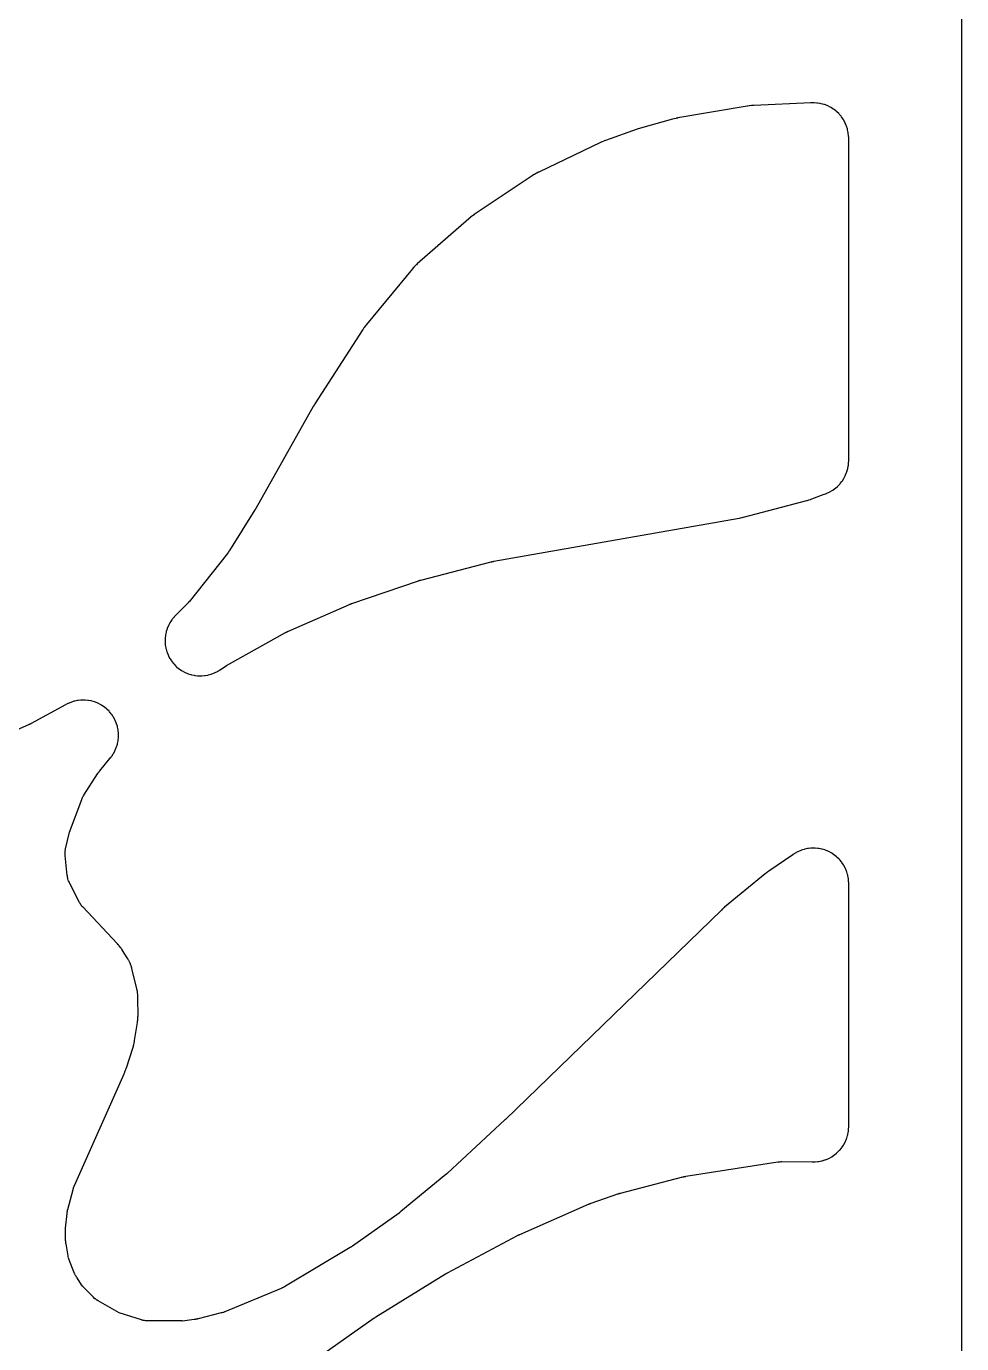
# Model space of a CAD drawing. Header units: millimetres. Extents: x 0 to 300, y 0 to 300.
# Drawn here: x 233.8 to 300, y 113.4 to 206.8 of the extents above; entities that cross this region are included whole.
import ezdxf

# ---------------------------------------------------------------- set-up
doc = ezdxf.new("R2010")
doc.units = ezdxf.units.MM
doc.layers.add('CUT', color=7, linetype='CONTINUOUS')

msp = doc.modelspace()

# ---------------------------------------------------------------- linework, layer by layer
at = {"layer": 'CUT'}
for points in [[(2.5557, 300.0625), (153.037, 300.0625), (167.6076, 300.0625), (298.4995, 300.0625), (298.5289, 300.0625), (299.4142, 300.0625), (299.4877, 300.0589), (299.5458, 300.0503), (299.6029, 300.036), (299.6583, 300.0162), (299.7114, 299.991), (299.7619, 299.9608), (299.8091, 299.9257), (299.8527, 299.8863), (299.8922, 299.8427), (299.9272, 299.7954), (299.9574, 299.745), (299.9826, 299.6918), (300.0024, 299.6365), (300.0167, 299.5794), (300.0253, 299.5212), (300.0289, 299.4478), (300.0289, 298.5625), (300.0289, 1.4375)], [(253.6636, 111.9148), (258.4242, 115.2612), (258.4287, 115.2643), (258.4391, 115.2716), (258.4436, 115.2747), (258.4543, 115.282), (258.4599, 115.2858), (258.4728, 115.2945), (258.4783, 115.2982), (258.4848, 115.3025), (258.4904, 115.3061), (258.5035, 115.3147), (258.5084, 115.3179), (258.519, 115.3247), (258.5343, 115.3343), (258.541, 115.3385), (263.4795, 118.3881), (263.4844, 118.3911), (263.4961, 118.3982), (263.501, 118.4012), (263.5129, 118.4084), (263.5191, 118.412), (263.5335, 118.4205), (263.5396, 118.4241), (263.5468, 118.4282), (263.553, 118.4318), (263.5676, 118.44), (263.5738, 118.4436), (263.577, 118.4453), (263.5844, 118.4494), (263.6018, 118.4589), (263.6093, 118.4629), (268.5729, 121.1077), (268.5791, 121.1109), (268.5935, 121.1184), (268.5996, 121.1216), (268.6144, 121.1292), (268.622, 121.1331), (268.6398, 121.142), (268.6474, 121.1458), (268.6563, 121.1501), (268.664, 121.1538), (268.682, 121.1624), (268.6898, 121.1661), (268.6937, 121.1679), (268.7029, 121.1722), (268.7244, 121.1819), (268.7337, 121.186), (273.604, 123.3237), (273.6123, 123.3273), (273.6318, 123.3356), (273.6401, 123.3391), (273.6502, 123.3433), (273.6585, 123.3467), (273.678, 123.3546), (273.6863, 123.3579), (273.696, 123.3617), (273.7044, 123.3649), (273.7241, 123.3724), (273.7325, 123.3756), (273.7429, 123.3794), (273.7513, 123.3825), (273.7711, 123.3896), (273.7797, 123.3926), (275.6842, 124.0522), (275.6911, 124.0546), (275.7073, 124.06), (275.7142, 124.0623), (275.7308, 124.0678), (275.7394, 124.0705), (275.7593, 124.0769), (275.7679, 124.0795), (275.7778, 124.0826), (275.7865, 124.0852), (275.8066, 124.0911), (275.8153, 124.0936), (275.8197, 124.0949), (275.8299, 124.0977), (275.8539, 124.1043), (275.8642, 124.107), (280.2733, 125.2494), (280.284, 125.2521), (280.3091, 125.2582), (280.3199, 125.2608), (280.3328, 125.2638), (280.3436, 125.2663), (280.3686, 125.2718), (280.3794, 125.2741), (280.3918, 125.2767), (280.4026, 125.2788), (280.4279, 125.2837), (280.4387, 125.2858), (280.4519, 125.2882), (280.4628, 125.2901), (280.4881, 125.2944), (280.499, 125.2962), (286.9996, 126.3153), (287.0087, 126.3167), (287.0229, 126.3188), (287.0463, 126.3219), (287.0777, 126.3256), (287.1057, 126.3285), (287.1279, 126.3305), (287.1406, 126.3315), (287.1454, 126.3319), (287.173, 126.3335), (287.2344, 126.3361), (287.2712, 126.3369), (287.2837, 126.337), (287.2929, 126.3369), (289.4454, 126.3192), (289.4602, 126.3192), (289.5564, 126.3208), (289.5712, 126.3212), (289.6289, 126.3236), (289.6585, 126.3256), (289.8474, 126.3427), (289.906, 126.3509), (290.0898, 126.3861), (290.1473, 126.4001), (290.3267, 126.4532), (290.3826, 126.4728), (290.5559, 126.5433), (290.6096, 126.5683), (290.7751, 126.6556), (290.826, 126.6858), (290.9822, 126.7889), (291.0299, 126.8239), (291.1751, 126.942), (291.2191, 126.9815), (291.352, 127.1133), (291.3919, 127.157), (291.5111, 127.3012), (291.5465, 127.3486), (291.651, 127.5039), (291.6815, 127.5546), (291.7702, 127.7194), (291.7956, 127.7728), (291.8676, 127.9456), (291.8876, 128.0013), (291.9422, 128.1803), (291.9567, 128.2376), (291.9934, 128.4211), (292.0021, 128.4797), (292.0208, 128.6685), (292.023, 128.698), (292.0258, 128.7557), (292.0264, 128.7705), (292.0287, 128.8667), (292.0289, 128.8815), (292.0289, 145.9845), (292.0287, 145.9993), (292.0264, 146.0955), (292.0258, 146.1102), (292.023, 146.168), (292.0208, 146.1975), (292.0021, 146.3863), (291.9934, 146.4448), (291.9567, 146.6283), (291.9422, 146.6857), (291.8876, 146.8646), (291.8676, 146.9203), (291.7957, 147.093), (291.7702, 147.1465), (291.6816, 147.3112), (291.6511, 147.3619), (291.5466, 147.5172), (291.5112, 147.5646), (291.392, 147.7088), (291.3521, 147.7525), (291.2193, 147.8843), (291.1753, 147.9238), (291.0301, 148.0419), (290.9824, 148.0769), (290.8263, 148.1801), (290.7754, 148.2102), (290.6099, 148.2975), (290.5562, 148.3225), (290.383, 148.393), (290.3271, 148.4126), (290.1477, 148.4658), (290.0902, 148.4798), (289.9065, 148.515), (289.8479, 148.5232), (289.6615, 148.5402), (289.6024, 148.5426), (289.4153, 148.5411), (289.3562, 148.5377), (289.1702, 148.5178), (289.1117, 148.5086), (288.9285, 148.4704), (288.8713, 148.4555), (288.6928, 148.3995), (288.6372, 148.379), (288.4651, 148.3057), (288.4119, 148.2798), (288.2455, 148.1886), (288.2199, 148.1738), (288.1707, 148.1435), (288.1582, 148.1356), (288.0775, 148.0833), (288.0652, 148.075), (286.3716, 146.9161), (286.3608, 146.9085), (286.2909, 146.8584), (286.2802, 146.8506), (286.1939, 146.7857), (286.1834, 146.7777), (286.1158, 146.7245), (286.1054, 146.7162), (283.2365, 144.3563), (283.2272, 144.3485), (283.1668, 144.2968), (283.1576, 144.2887), (283.0832, 144.2222), (283.0742, 144.214), (283.016, 144.1598), (283.0071, 144.1514), (267.7102, 129.3222), (267.702, 129.3143), (267.6948, 129.3075), (267.69, 129.3029), (267.6782, 129.2918), (267.6732, 129.2871), (263.6034, 125.518), (263.5995, 125.5144), (263.5903, 125.5059), (263.5864, 125.5023), (263.5769, 125.4938), (263.5721, 125.4895), (263.5607, 125.4793), (263.5558, 125.475), (263.5501, 125.47), (263.5452, 125.4657), (263.5336, 125.4556), (263.5292, 125.4519), (263.5198, 125.4439), (263.5063, 125.4326), (263.5003, 125.4276), (260.308, 122.7992), (260.3029, 122.795), (260.291, 122.7854), (260.2859, 122.7813), (260.2737, 122.7715), (260.2673, 122.7665), (260.2526, 122.7549), (260.2462, 122.7499), (260.2388, 122.7443), (260.2324, 122.7394), (260.2174, 122.728), (260.2109, 122.7232), (260.2076, 122.7207), (260.1999, 122.7151), (260.1818, 122.702), (260.1741, 122.6964), (256.8686, 120.3509), (256.8627, 120.3468), (256.8491, 120.3373), (256.8432, 120.3332), (256.8292, 120.3236), (256.822, 120.3187), (256.8051, 120.3073), (256.7978, 120.3025), (256.7894, 120.297), (256.782, 120.2922), (256.7648, 120.2811), (256.7574, 120.2764), (256.7536, 120.274), (256.7448, 120.2685), (256.7242, 120.2559), (256.7153, 120.2505), (252.1383, 117.5115), (252.1242, 117.5032), (252.091, 117.4842), (252.0768, 117.4761), (252.0594, 117.4666), (252.045, 117.4588), (252.0113, 117.4411), (251.9968, 117.4336), (251.98, 117.4252), (251.9654, 117.418), (251.931, 117.4014), (251.9162, 117.3945), (251.8981, 117.3862), (251.8832, 117.3795), (251.8482, 117.3642), (251.8332, 117.3578), (247.8486, 115.7018), (247.8424, 115.6992), (247.8278, 115.6933), (247.8251, 115.6922), (247.7965, 115.6812), (247.7389, 115.6603), (247.7191, 115.6533), (247.6912, 115.6447), (247.6169, 115.623), (247.5848, 115.6144), (245.9471, 115.2028), (245.9337, 115.1996), (245.9026, 115.1922), (245.8893, 115.1892), (245.8733, 115.1857), (245.8601, 115.1829), (245.8291, 115.1766), (245.8158, 115.174), (245.8005, 115.1711), (245.7871, 115.1687), (245.7558, 115.1633), (245.7424, 115.1611), (245.726, 115.1586), (245.7126, 115.1566), (245.6812, 115.1521), (245.6677, 115.1503), (244.8495, 115.0473), (244.8376, 115.0476), (244.8227, 115.0478), (242.427, 115.0478), (242.4154, 115.0479), (242.3996, 115.0481), (242.3529, 115.0499), (242.2981, 115.0535), (242.2177, 115.0623), (242.1403, 115.0744), (242.0601, 115.0907), (242.0051, 115.1045), (241.9594, 115.1173), (241.9446, 115.1218), (241.9335, 115.1253), (240.3593, 115.6322), (238.86, 116.4694), (238.7907, 116.5158), (238.7809, 116.5225), (238.7678, 116.5315), (238.7297, 116.5592), (238.6674, 116.6071), (238.6402, 116.6289), (238.614, 116.6516), (238.5556, 116.7043), (238.5214, 116.7368), (238.5102, 116.748), (238.5019, 116.7564), (237.8116, 117.4665), (237.8027, 117.4757), (237.7909, 117.4882), (237.7569, 117.5263), (237.702, 117.5914), (237.6845, 117.6131), (237.3703, 118.1065), (237.3389, 118.1583), (237.3022, 118.2191), (237.2653, 118.28), (237.2167, 118.3602), (237.2104, 118.3724), (237.2079, 118.3773), (237.1937, 118.4063), (237.1634, 118.4714), (237.1462, 118.5109), (237.1407, 118.5243), (237.1367, 118.5343), (236.8341, 119.3013), (236.83, 119.3121), (236.8244, 119.3267), (236.8091, 119.3704), (236.7854, 119.444), (236.7756, 119.4767), (236.767, 119.5098), (236.7491, 119.585), (236.7395, 119.6304), (236.7366, 119.6457), (236.7346, 119.6571), (236.5875, 120.5152), (236.5864, 120.5219), (236.5839, 120.5375), (236.5834, 120.5403), (236.5791, 120.5707), (236.5714, 120.6316), (236.5691, 120.6526), (236.5668, 120.6818), (236.5623, 120.7591), (236.5609, 120.7923), (236.5429, 121.6179), (236.6589, 122.669), (236.6597, 122.6757), (236.6615, 122.6915), (236.6619, 122.6944), (236.6661, 122.7249), (236.6695, 122.7468), (236.6835, 122.8278), (236.6851, 122.8355), (236.7022, 122.9115), (236.7102, 122.9439), (237.0869, 124.3681), (237.0892, 124.3769), (237.093, 124.3907), (237.0995, 124.413), (237.1083, 124.4422), (237.1167, 124.4682), (237.1237, 124.4891), (237.1277, 124.5009), (237.1293, 124.5052), (237.1386, 124.5306), (237.1603, 124.5866), (237.174, 124.62), (237.1788, 124.6312), (237.1824, 124.6394), (240.7108, 132.5643), (240.7173, 132.5794), (240.7581, 132.6782), (240.7641, 132.6935), (240.8119, 132.8188), (240.8175, 132.8342), (240.8528, 132.935), (240.858, 132.9506), (240.8677, 132.981), (241.3351, 134.4435), (241.3383, 134.4539), (241.3601, 134.5266), (241.3632, 134.5375), (241.3766, 134.5855), (241.3826, 134.6087), (241.417, 134.7542), (241.4219, 134.7767), (241.4296, 134.816), (241.4316, 134.8267), (241.4447, 134.9006), (241.4467, 134.9126), (241.6482, 136.1976), (241.6498, 136.2086), (241.6603, 136.2852), (241.6618, 136.2966), (241.6678, 136.347), (241.6701, 136.3713), (241.6818, 136.5232), (241.6832, 136.5466), (241.6847, 136.5874), (241.6851, 136.5984), (241.6865, 136.6749), (241.6866, 136.6873), (241.6851, 137.8658), (241.6848, 137.8835), (241.6813, 137.9977), (241.6805, 138.0153), (241.6764, 138.0838), (241.6733, 138.1189), (241.6462, 138.3458), (241.641, 138.3806), (241.6289, 138.4482), (241.6255, 138.4655), (241.6021, 138.5774), (241.5982, 138.5946), (241.2826, 139.9067), (241.2786, 139.9224), (241.2511, 140.0242), (241.2467, 140.0398), (241.2286, 140.1005), (241.2185, 140.1313), (241.1484, 140.3269), (241.1232, 140.3867), (241.0324, 140.5737), (241.0174, 140.6025), (240.9867, 140.6578), (240.9786, 140.6719), (240.925, 140.7627), (240.9166, 140.7765), (240.5919, 141.2938), (240.5904, 141.2961), (240.5825, 141.3084), (240.5302, 141.3875), (240.522, 141.3996), (240.4894, 141.4463), (240.4721, 141.4698), (240.3562, 141.6198), (240.3378, 141.6425), (240.3008, 141.6858), (240.2912, 141.6968), (240.2279, 141.7674), (240.218, 141.7782), (237.7756, 144.3734), (237.7684, 144.3811), (237.7575, 144.393), (237.7396, 144.413), (237.7161, 144.4402), (237.6956, 144.4646), (237.6928, 144.4681), (237.659, 144.5129), (237.6421, 144.5368), (237.6036, 144.5959), (237.5774, 144.64), (237.5565, 144.6771), (237.55, 144.6893), (237.5451, 144.6986), (236.8503, 146.0409), (236.8319, 146.0785), (236.8, 146.148), (236.7686, 146.2254), (236.7501, 146.2779), (236.7261, 146.3579), (236.7126, 146.4118), (236.6961, 146.4937), (236.6844, 146.5694), (236.679, 146.6108), (236.5297, 148.0116), (236.5287, 148.0215), (236.5272, 148.0369), (236.5252, 148.0624), (236.5229, 148.0967), (236.5214, 148.1271), (236.5212, 148.1314), (236.521, 148.1849), (236.523, 148.2579), (236.5255, 148.296), (236.5274, 148.3154), (236.5361, 148.3799), (236.5439, 148.4253), (236.5511, 148.4628), (236.5537, 148.4749), (236.5557, 148.4841), (236.8238, 149.6673), (237.6995, 151.9939), (237.7038, 152.0051), (237.7097, 152.0203), (237.7285, 152.0646), (237.7618, 152.1378), (237.7771, 152.1698), (237.7938, 152.2012), (237.8328, 152.2715), (237.8496, 152.2999), (238.823, 153.8061), (238.8301, 153.817), (238.847, 153.8422), (238.8543, 153.853), (238.8633, 153.8661), (238.8707, 153.8768), (238.8883, 153.9015), (238.8959, 153.9121), (238.9048, 153.9242), (238.9125, 153.9346), (238.9308, 153.9589), (238.9387, 153.9692), (238.9485, 153.9818), (238.9565, 153.992), (238.9755, 154.0157), (238.9837, 154.0258), (239.7001, 154.8948), (239.7093, 154.9063), (239.7686, 154.9819), (239.7776, 154.9936), (239.8121, 155.0399), (239.8292, 155.0641), (239.9347, 155.2214), (239.9652, 155.2721), (240.0535, 155.4368), (240.0789, 155.4902), (240.1506, 155.6628), (240.1705, 155.7184), (240.2249, 155.8972), (240.2393, 155.9545), (240.2758, 156.1378), (240.2845, 156.1963), (240.3028, 156.3823), (240.3056, 156.4413), (240.3056, 156.6282), (240.3026, 156.6872), (240.2841, 156.8732), (240.2754, 156.9317), (240.2387, 157.1149), (240.2243, 157.1722), (240.1697, 157.351), (240.1497, 157.4066), (240.0778, 157.5791), (240.0524, 157.6325), (239.9639, 157.7971), (239.9334, 157.8477), (239.8291, 158.0028), (239.7938, 158.0502), (239.6747, 158.1943), (239.6349, 158.2379), (239.5023, 158.3696), (239.4583, 158.4091), (239.3134, 158.5271), (239.2658, 158.5621), (239.1099, 158.6653), (239.0591, 158.6954), (238.8938, 158.7828), (238.8403, 158.8078), (238.6672, 158.8784), (238.6115, 158.898), (238.4323, 158.9513), (238.3749, 158.9653), (238.1914, 159.0007), (238.1329, 159.009), (237.9468, 159.0261), (237.8877, 159.0286), (237.7009, 159.0274), (237.6418, 159.0241), (237.456, 159.0044), (237.3976, 158.9953), (237.2146, 158.9575), (237.1573, 158.9427), (236.9789, 158.887), (236.9234, 158.8667), (236.749, 158.7927), (236.7221, 158.7805), (236.6701, 158.7554), (236.6569, 158.7488), (236.5714, 158.7048), (236.5583, 158.6979), (234.1089, 157.3612), (234.1008, 157.3569), (234.0818, 157.3467), (234.0736, 157.3424), (234.0636, 157.3373), (234.0554, 157.333), (234.0362, 157.3233), (234.028, 157.3192), (234.0184, 157.3145), (234.0101, 157.3104), (233.9907, 157.3011), (233.9824, 157.2972), (233.9722, 157.2924), (233.9638, 157.2885), (233.9442, 157.2796), (233.9358, 157.2758), (231.1977, 156.0611)]]:
    msp.add_lwpolyline(points, dxfattribs=at)
msp.add_lwpolyline([(252.1771, 163.8325), (252.1891, 163.8388), (252.1989, 163.8439), (252.2219, 163.8557), (252.2317, 163.8607), (252.2431, 163.8664), (252.2531, 163.8713), (252.2763, 163.8825), (252.2863, 163.8873), (252.2985, 163.893), (252.3086, 163.8976), (252.3321, 163.9083), (252.3422, 163.9128), (256.67, 165.8096), (256.6787, 165.8134), (256.6991, 165.8221), (256.7079, 165.8258), (256.7186, 165.8302), (256.7274, 165.8338), (256.748, 165.8421), (256.7569, 165.8456), (256.762, 165.8475), (256.7814, 165.8548), (256.7903, 165.8581), (256.8012, 165.8621), (256.8101, 165.8653), (256.831, 165.8727), (256.8399, 165.8758), (261.5469, 167.4811), (261.5535, 167.4833), (261.5689, 167.4884), (261.5755, 167.4906), (261.5913, 167.4957), (261.5994, 167.4983), (261.6184, 167.5043), (261.6266, 167.5068), (261.636, 167.5096), (261.6442, 167.5121), (261.6634, 167.5177), (261.6716, 167.5201), (261.6758, 167.5212), (261.6856, 167.5239), (261.7084, 167.5301), (261.7182, 167.5327), (266.7113, 168.8222), (266.7182, 168.8239), (266.7345, 168.828), (266.7415, 168.8297), (266.7581, 168.8337), (266.7666, 168.8357), (266.7866, 168.8404), (266.7952, 168.8423), (266.8051, 168.8445), (266.8138, 168.8463), (266.8339, 168.8506), (266.8426, 168.8524), (266.8469, 168.8532), (266.8571, 168.8552), (266.8811, 168.8597), (266.8914, 168.8616), (284.272, 171.9232), (284.2841, 171.9255), (284.363, 171.941), (284.3751, 171.9435), (284.4737, 171.9651), (284.4858, 171.9679), (284.5639, 171.9867), (284.5759, 171.9897), (289.0653, 173.1687), (289.0798, 173.1727), (289.1735, 173.1998), (289.1879, 173.2042), (289.3046, 173.2412), (289.3189, 173.2459), (289.4111, 173.2777), (289.4252, 173.2827), (290.3001, 173.6089), (290.3032, 173.6101), (290.3777, 173.6384), (290.3872, 173.6421), (290.4535, 173.6685), (290.4804, 173.68), (290.6466, 173.7558), (290.6974, 173.782), (290.8538, 173.8722), (290.9019, 173.9031), (291.049, 174.0078), (291.0939, 174.0431), (291.2305, 174.1613), (291.2718, 174.2007), (291.3965, 174.3314), (291.4339, 174.3745), (291.5455, 174.5165), (291.5787, 174.563), (291.6763, 174.7149), (291.7049, 174.7643), (291.7877, 174.9248), (291.8114, 174.9768), (291.8786, 175.1444), (291.8972, 175.1984), (291.9481, 175.3717), (291.9616, 175.4272), (291.9958, 175.6045), (292.0039, 175.661), (292.0213, 175.8433), (292.0234, 175.8718), (292.026, 175.9275), (292.0265, 175.9418), (292.0288, 176.0346), (292.0289, 176.0489), (292.0289, 176.0619), (292.0289, 198.7725), (292.0287, 198.7876), (292.0263, 198.886), (292.0257, 198.9011), (292.0227, 198.9601), (292.0204, 198.9903), (292.0009, 199.1834), (291.9917, 199.2432), (291.9533, 199.4307), (291.9382, 199.4893), (291.8812, 199.672), (291.8602, 199.7288), (291.785, 199.9048), (291.7585, 199.9592), (291.6659, 200.1267), (291.634, 200.1781), (291.5251, 200.3355), (291.4881, 200.3835), (291.3639, 200.529), (291.3223, 200.573), (291.184, 200.7053), (291.1382, 200.7449), (290.9873, 200.8626), (290.9377, 200.8973), (290.7757, 200.9992), (290.7229, 201.0288), (290.5515, 201.1139), (290.496, 201.138), (290.3168, 201.2053), (290.2592, 201.2237), (290.0741, 201.2727), (290.0149, 201.2852), (289.8259, 201.3152), (289.7657, 201.3217), (289.572, 201.3327), (289.5417, 201.3336), (289.4826, 201.334), (289.4675, 201.3339), (289.3691, 201.332), (289.354, 201.3315), (285.3053, 201.1521), (285.2865, 201.151), (285.165, 201.1418), (285.1463, 201.1401), (284.9942, 201.1238), (284.9756, 201.1215), (284.8548, 201.1047), (284.8363, 201.1018), (279.9259, 200.2622), (279.9107, 200.2594), (279.8124, 200.24), (279.7973, 200.2368), (279.6745, 200.2093), (279.6595, 200.2057), (279.5623, 200.1812), (279.5474, 200.1773), (277.283, 199.5452), (277.2736, 199.5425), (277.2082, 199.5232), (277.1982, 199.5201), (277.1172, 199.4945), (277.1074, 199.4913), (277.0438, 199.47), (277.0334, 199.4664), (274.8085, 198.6756), (274.7936, 198.6701), (274.6974, 198.633), (274.6827, 198.6271), (274.5632, 198.5773), (274.5486, 198.571), (274.4545, 198.5289), (274.4401, 198.5222), (270.0783, 196.4296), (270.0593, 196.4201), (269.937, 196.356), (269.9183, 196.3458), (269.7679, 196.26), (269.7496, 196.2491), (269.6321, 196.1765), (269.6142, 196.165), (265.5068, 193.4206), (265.4907, 193.4095), (265.3877, 193.3357), (265.372, 193.3241), (265.2459, 193.2274), (265.2306, 193.2153), (265.1326, 193.135), (265.1177, 193.1224), (261.4708, 189.9301), (261.4618, 189.922), (261.4036, 189.869), (261.3948, 189.8607), (261.3604, 189.8282), (261.3432, 189.8111), (261.2336, 189.6983), (261.2171, 189.6806), (261.1855, 189.6454), (261.1775, 189.6363), (261.1262, 189.5766), (261.1184, 189.5674), (257.8779, 185.6439), (257.8669, 185.6302), (257.7967, 185.5399), (257.7861, 185.5258), (257.7013, 185.41), (257.6912, 185.3956), (257.6264, 185.3014), (257.6166, 185.2868), (254.2181, 180.0196), (254.2136, 180.0125), (254.1826, 179.963), (254.1778, 179.9553), (254.1401, 179.8929), (254.1356, 179.8853), (254.1065, 179.8356), (254.1018, 179.8274), (250.0266, 172.6016), (250.0195, 172.5891), (250.0121, 172.5761), (250.0095, 172.5718), (250.0034, 172.5613), (250.0007, 172.5568), (249.9976, 172.5515), (249.9949, 172.547), (249.9886, 172.5365), (249.9863, 172.5326), (249.9811, 172.5241), (249.9737, 172.5121), (249.9704, 172.5068), (248.1647, 169.6274), (248.158, 169.6169), (248.1422, 169.5924), (248.1354, 169.582), (248.127, 169.5693), (248.12, 169.559), (248.1035, 169.5351), (248.0964, 169.5248), (248.0881, 169.5131), (248.0809, 169.503), (248.0637, 169.4795), (248.0563, 169.4695), (248.0472, 169.4573), (248.0397, 169.4474), (248.0219, 169.4244), (248.0142, 169.4145), (245.3016, 165.9971), (245.2932, 165.9867), (245.2735, 165.9626), (245.2649, 165.9523), (245.2544, 165.9398), (245.2457, 165.9297), (245.2253, 165.9061), (245.2164, 165.8961), (245.2062, 165.8847), (245.1972, 165.8748), (245.1761, 165.8519), (245.1669, 165.8421), (245.1557, 165.8303), (245.1464, 165.8207), (245.1246, 165.7984), (245.1152, 165.789), (244.4878, 165.1668), (244.3819, 165.0619), (244.3717, 165.0515), (244.3057, 164.9829), (244.2957, 164.9722), (244.2571, 164.93), (244.2379, 164.9079), (244.1181, 164.7634), (244.083, 164.7165), (243.9793, 164.5631), (243.9489, 164.5131), (243.8607, 164.3503), (243.8353, 164.2975), (243.7634, 164.127), (243.7433, 164.072), (243.6883, 163.8952), (243.6737, 163.8385), (243.6362, 163.6572), (243.6272, 163.5993), (243.6075, 163.4152), (243.6042, 163.3568), (243.6026, 163.1716), (243.6049, 163.1131), (243.6214, 162.9287), (243.6295, 162.8707), (243.6638, 162.6888), (243.6775, 162.6319), (243.7294, 162.4542), (243.7486, 162.3988), (243.8176, 162.227), (243.842, 162.1738), (243.9275, 162.0096), (243.957, 161.959), (244.058, 161.8039), (244.0923, 161.7564), (244.208, 161.6119), (244.2468, 161.568), (244.376, 161.4354), (244.4188, 161.3955), (244.5604, 161.2761), (244.6069, 161.2406), (244.7594, 161.1356), (244.8092, 161.1048), (244.9712, 161.0152), (245.0238, 160.9894), (245.1937, 160.916), (245.2485, 160.8954), (245.4248, 160.8389), (245.4814, 160.8238), (245.6624, 160.7847), (245.7202, 160.7752), (245.9041, 160.754), (245.9625, 160.7501), (246.1476, 160.7469), (246.2062, 160.7488), (246.3907, 160.7637), (246.4488, 160.7712), (246.631, 160.804), (246.688, 160.8172), (246.8662, 160.8676), (246.9217, 160.8863), (247.094, 160.9538), (247.1475, 160.9778), (247.3147, 161.063), (247.3405, 161.0769), (247.3901, 161.1053), (247.4027, 161.1127), (247.4842, 161.162), (247.4966, 161.1697), (247.9654, 161.4693), (252.1351, 163.8095), (252.1447, 163.8149), (252.1674, 163.8273)], close=True, dxfattribs=at)

doc.saveas('drawing.dxf')
